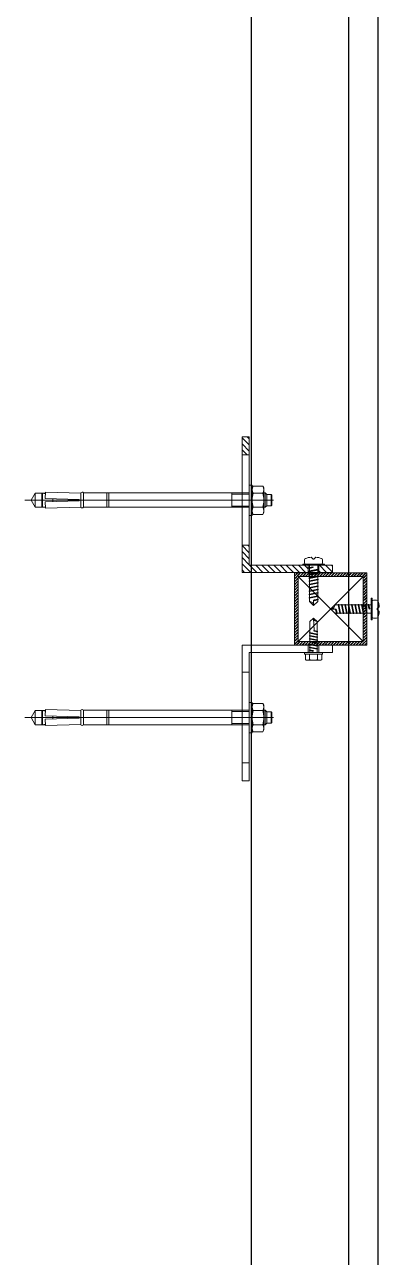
# Model space of a CAD drawing. Header units: millimetres. Extents: x 4688743 to 4806056, y -3017657 to -2960297.
# Drawn here: x 4752527 to 4752723, y -2972883 to -2972201 of the extents above; entities that cross this region are included whole.
import ezdxf

# ---------------------------------------------------------------- set-up
doc = ezdxf.new("R2010")
doc.units = ezdxf.units.MM
doc.header["$MEASUREMENT"] = 0
for name, color, linetype, lineweight in [('B-SECTIONS$0$_FAVETON-Autotaladrante N12 Filete 5.5 mm', 8, 'Continuous', 5), ('CLAYTONE-Pieza', 7, 'Continuous', 9), ('NEI-ALU-CROSS-SECTION', 150, 'Continuous', 5), ('NEI-G-BRACKET-IN PLAN', 115, 'Continuous', 5), ('NEI-G-RCC FASTENER', 253, 'Continuous', 5), ('TAPPING SCREW', 251, 'Continuous', 5)]:
    doc.layers.add(name, color=color, linetype=linetype, lineweight=lineweight)
doc.layers.add('MATEL CLADDING', color=145, linetype='Continuous')
doc.layers.add('wall', color=4, linetype='Continuous')

# ---------------------------------------------------------------- blocks, each defined once
blk = doc.blocks.new('ALU-CROSS-SECTION')
at = {"layer": 'NEI-ALU-CROSS-SECTION'}
h = blk.add_hatch(dxfattribs=at)
h.set_pattern_fill('ANSI33', color=8, scale=0.35, style=0)
h.set_pattern_definition([(45, (-14308.022, -80916.707), (-1.57154482, 1.57154482), []), (45, (-14306.4504, -80916.707), (-1.57154482, 1.57154482), [1.11125, -0.555625])])
h.paths.add_polyline_path([(20, 20), (-20, 20), (-20, -20), (20, -20)])
h.paths.add_polyline_path([(18, -18), (-18, -18), (-18, 18), (18, 18)], flags=16)
at = {"color": 8}
for p, q in [((-18, -18), (18, 18)), ((-18, 18), (18, -18))]:
    blk.add_line(p, q, dxfattribs=at)
for points in [[(-20, -20), (20, -20), (20, 20), (-20, 20)], [(-18, -18), (18, -18), (18, 18), (-18, 18)]]:
    blk.add_lwpolyline(points, close=True)
blk = doc.blocks.new('Autotaladrante N12 Filete 5.5 mm')
at = {"color": 250}
blk.add_lwpolyline([(0.4, -6), (0.1, -6, -0.414214), (0, -5.9), (0, 5.9, -0.414214), (0.1, 6), (0.4, 6, -0.414214), (0.5, 5.9), (0.5, -5.9, -0.414214)], format="xyb", close=True, dxfattribs=at)
at = {"layer": 'TAPPING SCREW'}
for p, q in [((-3.94, 1.25), (-2.75, 0.25)), ((-2.75, 0.25), (-2.75, -0.25)), ((0, 2.29), (1.85, 2.29)), ((1.62, 0), (2.08, 2.69)), ((2.31, 2.29), (3.68, 2.29)), ((4.14, 2.29), (5.51, 2.29)), ((5.98, 2.29), (7.35, 2.29)), ((7.81, 2.29), (9.18, 2.29)), ((9.64, 2.29), (11.01, 2.29)), ((10.56, -2.29), (11.48, 2.29)), ((11.25, 2.69), (11.48, 2.29)), ((11.48, 2.29), (12.85, 2.29)), ((13.31, 2.29), (14.68, 2.29)), ((14.23, -2.29), (15.14, 2.29)), ((14.55, 2.29), (20.7, 2.29)), ((14.91, 2.69), (15.14, 2.29)), ((15.14, 2.29), (16.51, 2.29)), ((16.98, 2.29), (18.35, 2.29)), ((17.66, -2.69), (18.58, 2.69)), ((20.7, 2.29), (22.8, 0)), ((-3.94, -1.25), (-2.75, -0.25)), ((0, -2.29), (2.76, -2.29)), ((3, -2.69), (3.23, -2.29)), ((4.83, -2.69), (5.06, -2.29)), ((6.66, -2.69), (6.89, -2.29)), ((8.5, -2.69), (8.73, -2.29)), ((10.33, -2.69), (10.56, -2.29)), ((10.56, -2.29), (11.93, -2.29)), ((12.39, -2.29), (13.76, -2.29)), ((13.64, -2.29), (20.7, -2.29)), ((14, -2.69), (14.23, -2.29)), ((14.23, -2.29), (15.6, -2.29)), ((16.06, -2.29), (17.43, -2.29)), ((17.89, -2.29), (19.26, -2.29)), ((19.95, 0), (22.8, 0)), ((20.7, -2.29), (22.8, 0))]:
    blk.add_line(p, q, dxfattribs=at)
for points in [[(-0.75, 5), (-2.47, 5)], [(0, 4.25), (0, -4.25)], [(4.6, -2.29), (3.23, -2.29), (4.14, 2.29), (3.91, 2.69), (3, -2.69), (2.76, -2.29), (3.68, 2.29), (3.91, 2.69)], [(6.43, -2.29), (5.06, -2.29), (5.98, 2.29), (5.75, 2.69), (4.83, -2.69), (4.6, -2.29), (5.51, 2.29), (5.75, 2.69)], [(8.26, -2.29), (6.89, -2.29), (7.81, 2.29), (7.58, 2.69), (6.66, -2.69), (6.43, -2.29), (7.35, 2.29), (7.58, 2.69)], [(10.1, -2.29), (8.73, -2.29), (9.64, 2.29), (9.41, 2.69), (8.5, -2.69), (8.26, -2.29), (9.18, 2.29), (9.41, 2.69)], [(13.08, 2.69), (13.31, 2.29), (12.39, -2.29), (12.16, -2.69), (11.93, -2.29), (12.85, 2.29), (13.08, 2.69), (12.16, -2.69)], [(15.83, -2.69), (16.06, -2.29), (16.98, 2.29), (16.75, 2.69), (15.83, -2.69), (15.6, -2.29), (16.51, 2.29), (16.75, 2.69)], [(-0.75, -5), (-2.47, -5)], [(19.95, 0), (19.72, -0.4), (19.26, -2.29), (19.5, -2.69), (19.95, 0), (20.19, -0.4), (19.73, -2.29), (19.5, -2.69)]]:
    blk.add_lwpolyline(points, dxfattribs=at)
for points in [[(2.31, 2.29), (1.85, 0.4), (1.62, 0), (1.39, 0.4), (1.85, 2.29), (2.08, 2.69)], [(10.33, -2.69), (10.1, -2.29), (11.01, 2.29), (11.25, 2.69)], [(13.76, -2.29), (14.68, 2.29), (14.91, 2.69), (14, -2.69)], [(17.89, -2.29), (17.66, -2.69), (17.43, -2.29), (18.35, 2.29), (18.58, 2.69), (18.81, 2.29)]]:
    blk.add_lwpolyline(points, close=True, dxfattribs=at)
for centre, radius, start, end in [((9.02, 0), 13, 159.51694, 174.54353), ((-2.46, 4.24), 0.756, 90.46961, 163.25484), ((-0.76, 4.24), 0.756, 0.46961, 89.53039), ((22.74, 2.05), 2.06, 173.37755, 271.62243), ((9.02, 0), 13, 185.45647, 200.48306), ((-2.46, -4.24), 0.756, 196.74516, 269.53039), ((-0.76, -4.24), 0.756, 270.46961, 359.53039)]:
    blk.add_arc(centre, radius, start, end, dxfattribs=at)
blk = doc.blocks.new('Fischer')
at = {"layer": 'NEI-G-RCC FASTENER', "linetype": 'Continuous'}
for p, q in [((-8, 6.8), (-7.39, 7.85)), ((-2.21, 7.85), (-7.39, 7.85)), ((-1.6, 6.8), (-2.21, 7.85)), ((-1.6, 8.4), (-1.6, 0)), ((-1.6, 8.4), (0, 8.4)), ((0, 8.4), (0, -8.4)), ((-12, 3.1), (-12.4, 2.7)), ((-12.4, 2.7), (-12.4, -2.82)), ((-12, 3.1), (-9.6, 3.1)), ((-12, -3.22), (-12, 3.1)), ((-9.6, 3.1), (-8.82, 3.94)), ((-9.6, 3.1), (-9.6, -3.22)), ((-8.82, 3.94), (-8, 3.94)), ((-8.82, -4.06), (-8.82, 3.94)), ((-8, 6.8), (-8, 0)), ((-8, -6.8), (-8, 0)), ((-2.21, 3.93), (-7.39, 3.93)), ((-1.6, -8.4), (-1.6, 0)), ((91.52, 3.94), (0, 3.94)), ((9.6, 3.94), (9.6, -4.06)), ((77.52, -4.06), (77.52, 3.94)), ((78.72, -4.06), (78.72, 3.94)), ((91.52, 3.94), (91.52, -4.06)), ((112.67, 4.45), (93.12, 3.89)), ((93.12, 3.92), (93.12, 3.46)), ((93.12, -3.46), (93.12, 3.46)), ((112.79, 0.93), (93.92, 0.4)), ((93.92, 0.4), (93.92, -0.4)), ((108.49, 0.78), (108.49, -0.78)), ((112.67, 4.45), (112.79, 0.93)), ((112.69, 3.92), (118.34, 3.92)), ((114.25, 3.92), (112.7, 3.62)), ((114.25, -3.92), (114.25, 3.92)), ((114.65, 3.44), (114.25, 3.92)), ((114.65, -3.44), (114.65, 3.44)), ((118.34, -3.92), (118.34, 3.92)), ((118.34, 3.92), (120.6, 0)), ((120.6, 0), (118.34, -3.92)), ((-12, -3.22), (-12.4, -2.82)), ((-9.6, -3.22), (-12, -3.22)), ((-9.6, -3.22), (-8.82, -4.06)), ((-8.82, -4.06), (-8, -4.06)), ((-8, -6.8), (-7.39, -7.85)), ((-2.21, -3.93), (-7.39, -3.93)), ((-1.6, -6.8), (-2.21, -7.85)), ((91.52, -4.06), (0, -4.06)), ((93.12, -3.92), (93.12, -3.46)), ((112.67, -4.45), (93.12, -3.89)), ((112.79, -0.93), (93.92, -0.4)), ((112.67, -4.45), (112.79, -0.93)), ((112.69, -3.92), (118.34, -3.92)), ((112.7, -3.62), (114.25, -3.92)), ((114.65, -3.44), (114.25, -3.92)), ((-2.21, -7.85), (-7.39, -7.85)), ((-1.6, -8.4), (0, -8.4))]:
    blk.add_line(p, q, dxfattribs=at)
at = {"layer": 'NEI-G-RCC FASTENER'}
for p, q in [((9.6, 3.29), (0, 3.29)), ((-13.33, 0), (124.1, 0)), ((9.6, -3.41), (0, -3.41))]:
    blk.add_line(p, q, dxfattribs=at)
at = {"layer": 'NEI-G-RCC FASTENER', "linetype": 'Continuous'}
for centre, radius, start, end in [((-4.53, 5.89), 3.47, 145.56154, 214.43847), ((-5.07, 5.89), 3.47, 325.56154, 34.43847), ((4.98, 0), 12.98, 162.38304, 197.61697), ((-14.58, 0), 12.98, 342.38303, 17.61698), ((92.28, 3.37), 0.948, 27.05796, 142.94074), ((-4.53, -5.89), 3.47, 145.56154, 214.43847), ((-5.07, -5.89), 3.47, 325.56154, 34.43847), ((92.28, -3.49), 0.948, 217.05925, 332.94203)]:
    blk.add_arc(centre, radius, start, end, dxfattribs=at)
blk = doc.blocks.new('B-SECTIONS$0$Autotaladrante N12 Filete 5.5 mm')
at = {"layer": 'B-SECTIONS$0$_FAVETON-Autotaladrante N12 Filete 5.5 mm'}
for p, q in [((-4.984375, -3.870117), (-4.984375, 3.870117)), ((-4.411376, 2.580078), (-1.03125, 2.580078)), ((0, 2.291992), (1.143555, 2.291992)), ((0.916504, 0), (1.375, 2.692383)), ((1.60669, 2.291992), (2.976807, 2.291992)), ((3.439942, 2.291992), (4.810059, 2.291992)), ((4.356446, -2.291992), (5.273194, 2.291992)), ((5.041749, 2.692383), (5.273194, 2.291992)), ((5.273194, 2.291992), (6.643555, 2.291992)), ((7.106446, 2.291992), (8.476807, 2.291992)), ((8.023194, -2.291992), (8.939698, 2.291992)), ((8.708252, 2.692383), (8.939698, 2.291992)), ((8.939698, 2.291992), (10.310059, 2.291992)), ((10.773194, 2.291992), (12.143311, 2.291992)), ((11.458252, -2.692383), (12.375, 2.692383)), ((12.606446, 2.291992), (19.670899, 2.291992)), ((13.981446, -0.401367), (21.770752, 0)), ((19.670899, 2.291992), (21.770752, 0)), ((19.670899, -2.291992), (21.770752, 0)), ((-4.411376, -2.580078), (-1.03125, -2.580078)), ((-1.03125, -5.160156), (-4.411376, -5.160156)), ((0, -2.291992), (2.060059, -2.291992)), ((2.291749, -2.692383), (2.523194, -2.291992)), ((4.125, -2.692383), (4.356446, -2.291992)), ((4.356446, -2.291992), (5.726807, -2.291992)), ((6.189942, -2.291992), (7.560059, -2.291992)), ((7.791504, -2.692383), (8.023194, -2.291992)), ((8.023194, -2.291992), (9.393311, -2.291992)), ((9.856446, -2.291992), (11.226807, -2.291992)), ((11.689942, -2.291992), (13.060059, -2.291992)), ((13.523194, -2.291992), (19.670899, -2.291992))]:
    blk.add_line(p, q, dxfattribs=at)
for points in [[(-1.03125, 5.160156), (-4.411376, 5.160156)], [(3.893555, -2.291992), (2.523194, -2.291992), (3.439942, 2.291992), (3.208252, 2.692383), (2.291749, -2.692383), (2.060059, -2.291992), (2.976807, 2.291992), (3.208252, 2.692383)], [(6.875, 2.692383), (7.106446, 2.291992), (6.189942, -2.291992), (5.958252, -2.692383), (5.726807, -2.291992), (6.643555, 2.291992), (6.875, 2.692383), (5.958252, -2.692383)], [(9.625, -2.692383), (9.856446, -2.291992), (10.773194, 2.291992), (10.541504, 2.692383), (9.625, -2.692383), (9.393311, -2.291992), (10.310059, 2.291992), (10.541504, 2.692383)], [(13.75, 0), (13.518555, -0.401367), (13.060059, -2.291992), (13.291749, -2.692383), (13.75, 0), (13.981446, -0.401367), (13.523194, -2.291992), (13.291749, -2.692383)]]:
    blk.add_lwpolyline(points, dxfattribs=at)
for points in [[(0, -5.729492), (0, 5.729492), (-1.03125, 5.729492), (-1.03125, -5.729492)], [(1.60669, 2.291992), (1.148194, 0.401367), (0.916504, 0), (0.685059, 0.401367), (1.143555, 2.291992), (1.375, 2.692383)], [(4.125, -2.692383), (3.893555, -2.291992), (4.810059, 2.291992), (5.041749, 2.692383)], [(7.560059, -2.291992), (8.476807, 2.291992), (8.708252, 2.692383), (7.791504, -2.692383)], [(11.689942, -2.291992), (11.458252, -2.692383), (11.226807, -2.291992), (12.143311, 2.291992), (12.375, 2.692383), (12.606446, 2.291992)]]:
    blk.add_lwpolyline(points, close=True, dxfattribs=at)
for centre, radius, start, end in [((1.111329, 0), 6.095833, 154.96034, 205.03966), ((-3.245605, 3.870117), 1.738802, 132.1065, 227.8935), ((21.712647, -2.054688), 2.055444, 88.377566, 186.622451), ((-3.245605, -3.870117), 1.738802, 132.1065, 227.8935)]:
    blk.add_arc(centre, radius, start, end, dxfattribs=at)

msp = doc.modelspace()

# ---------------------------------------------------------------- hatches: boundary and pattern name
at = {"layer": 'NEI-ALU-CROSS-SECTION'}
h = msp.add_hatch(dxfattribs=at)
h.set_pattern_fill('ANSI33', color=8, scale=0.35, style=0)
h.set_pattern_definition([(45, (222162.3434, -72868.969), (-1.5715448212, 1.5715448212), []), (45, (222163.915, -72868.969), (-1.5715448212, 1.5715448212), [1.11125, -0.555625])])
h.paths.add_polyline_path([(4752675.83, -2972544.45), (4752675.83, -2972504.45), (4752715.83, -2972504.45), (4752715.83, -2972544.45)])
h.paths.add_polyline_path([(4752713.83, -2972542.45), (4752713.83, -2972506.45), (4752677.83, -2972506.45), (4752677.83, -2972542.45)], flags=16)
at = {"layer": 'NEI-G-BRACKET-IN PLAN'}
h = msp.add_hatch(dxfattribs=at)
h.set_pattern_fill('ANSI31', color=8, scale=0.75, angle=90, style=0)
h.set_pattern_definition([(135, (4752636.8326, -2968971.1854), (-1.683798, -1.683798), [])])
h.paths.add_polyline_path([(4752646.83, -2972439.12), (4752646.83, -2972429.12), (4752650.83, -2972429.12), (4752650.83, -2972439.12)])
h = msp.add_hatch(dxfattribs=at)
h.set_pattern_fill('ANSI31', color=8, scale=0.75, angle=90, style=0)
h.set_pattern_definition([(135, (4752671.8326, -2968762.731), (-1.683798, -1.683798), [])])
h.paths.add_polyline_path([(4752646.83, -2972504.12), (4752646.83, -2972489.12), (4752650.83, -2972489.12), (4752650.83, -2972500.12), (4752681.33, -2972500.12), (4752681.33, -2972500.13), (4752683.33, -2972500.13), (4752683.33, -2972504.12)])
h = msp.add_hatch(dxfattribs=at)
h.set_pattern_fill('ANSI31', color=8, scale=0.75, angle=90, style=0)
h.set_pattern_definition([(135, (4752639.3331, -2968971.1854), (-1.683798, -1.683798), [])])
h.paths.add_polyline_path([(4752696.83, -2972500.12), (4752696.83, -2972504.12), (4752689.33, -2972504.12), (4752689.33, -2972500.12)])

# ---------------------------------------------------------------- linework, layer by layer
at = {"layer": 'B-SECTIONS$0$_FAVETON-Autotaladrante N12 Filete 5.5 mm'}
for p, q in [((4752684.33, -2972531.28, 129.88), (4752686.33, -2972529.45, 129.88)), ((4752686.68, -2972536.25, 129.88), (4752686.33, -2972529.45, 129.88)), ((4752688.33, -2972531.28, 129.88), (4752686.33, -2972529.45, 129.88)), ((4752684.33, -2972537.45, 129.88), (4752684.33, -2972531.28, 129.88)), ((4752688.33, -2972536.65, 129.88), (4752688.33, -2972531.28, 129.88)), ((4752688.68, -2972538.45, 129.88), (4752683.98, -2972537.65, 129.88)), ((4752683.98, -2972540.85, 129.88), (4752684.33, -2972540.65, 129.88)), ((4752684.33, -2972539.05, 129.88), (4752684.33, -2972537.85, 129.88)), ((4752684.33, -2972540.65, 129.88), (4752684.33, -2972539.45, 129.88)), ((4752688.33, -2972541.45, 129.88), (4752684.33, -2972540.65, 129.88)), ((4752684.33, -2972542.25, 129.88), (4752684.33, -2972541.05, 129.88)), ((4752684.33, -2972543.85, 129.88), (4752684.33, -2972542.65, 129.88)), ((4752688.33, -2972538.25, 129.88), (4752688.33, -2972537.05, 129.88)), ((4752688.33, -2972539.85, 129.88), (4752688.33, -2972538.65, 129.88)), ((4752688.33, -2972541.45, 129.88), (4752688.33, -2972540.25, 129.88)), ((4752688.68, -2972541.65, 129.88), (4752688.33, -2972541.45, 129.88)), ((4752688.33, -2972543.05, 129.88), (4752688.33, -2972541.85, 129.88)), ((4752688.33, -2972544.65, 129.88), (4752688.33, -2972543.45, 129.88)), ((4752683.98, -2972544.05, 129.88), (4752684.33, -2972543.85, 129.88)), ((4752686.33, -2972547.65, 129.88), (4752683.98, -2972547.25, 129.88)), ((4752684.08, -2972552.3, 129.88), (4752684.08, -2972549.35, 129.88)), ((4752688.33, -2972544.65, 129.88), (4752684.33, -2972543.85, 129.88)), ((4752684.33, -2972545.45, 129.88), (4752684.33, -2972544.25, 129.88)), ((4752684.33, -2972547.05, 129.88), (4752684.33, -2972545.85, 129.88)), ((4752684.33, -2972548.45, 129.88), (4752684.33, -2972547.45, 129.88)), ((4752688.68, -2972544.85, 129.88), (4752688.33, -2972544.65, 129.88)), ((4752688.68, -2972546.45, 129.88), (4752688.33, -2972546.25, 129.88)), ((4752688.33, -2972548.45, 129.88), (4752688.33, -2972546.65, 129.88)), ((4752688.59, -2972552.3, 129.88), (4752688.59, -2972549.35, 129.88)), ((4752690.84, -2972549.35, 129.88), (4752690.84, -2972552.3, 129.88)), ((4752689.71, -2972552.8, 129.88), (4752682.96, -2972552.8, 129.88))]:
    msp.add_line(p, q, dxfattribs=at)
at = {"layer": 'B-SECTIONS$0$_FAVETON-Autotaladrante N12 Filete 5.5 mm', "elevation": 129.88}
for points in [[(4752686.33, -2972536.45), (4752686.68, -2972536.65), (4752688.33, -2972537.05), (4752688.68, -2972536.85), (4752686.33, -2972536.45), (4752686.68, -2972536.25), (4752688.33, -2972536.65), (4752688.68, -2972536.85)], [(4752688.68, -2972540.05), (4752688.33, -2972539.85), (4752684.33, -2972539.05), (4752683.98, -2972539.25), (4752688.68, -2972540.05), (4752688.33, -2972540.25), (4752684.33, -2972539.45), (4752683.98, -2972539.25)], [(4752683.98, -2972542.45), (4752684.33, -2972542.25), (4752688.33, -2972543.05), (4752688.68, -2972543.25), (4752688.33, -2972543.45), (4752684.33, -2972542.65), (4752683.98, -2972542.45), (4752688.68, -2972543.25)], [(4752681.83, -2972549.35), (4752681.83, -2972552.3)], [(4752688.33, -2972545.05), (4752688.33, -2972546.25), (4752684.33, -2972545.45), (4752683.98, -2972545.65), (4752688.68, -2972546.45), (4752688.33, -2972546.65), (4752684.33, -2972545.85), (4752683.98, -2972545.65)]]:
    msp.add_lwpolyline(points, dxfattribs=at)
for points in [[(4752688.33, -2972538.25), (4752688.68, -2972538.45), (4752688.33, -2972538.65), (4752684.33, -2972537.85), (4752683.98, -2972537.65), (4752684.33, -2972537.45)], [(4752688.33, -2972541.85), (4752684.33, -2972541.05), (4752683.98, -2972540.85), (4752688.68, -2972541.65)], [(4752691.33, -2972548.45), (4752681.33, -2972548.45), (4752681.33, -2972549.35), (4752691.33, -2972549.35)], [(4752688.68, -2972544.85), (4752688.33, -2972545.05), (4752684.33, -2972544.25), (4752683.98, -2972544.05)], [(4752684.33, -2972547.05), (4752685.98, -2972547.45), (4752686.33, -2972547.65), (4752685.98, -2972547.85), (4752684.33, -2972547.45), (4752683.98, -2972547.25)]]:
    msp.add_lwpolyline(points, close=True, dxfattribs=at)
at = {"layer": 'B-SECTIONS$0$_FAVETON-Autotaladrante N12 Filete 5.5 mm'}
for centre, radius, start, end in [((4752688.12, -2972529.5, 129.88), 1.79, 178.40152, 276.6464), ((4752682.96, -2972551.28, 129.88), 1.52, 222.13045, 317.91745), ((4752686.33, -2972547.48, 129.88), 5.32, 244.98429, 295.06361), ((4752689.71, -2972551.28, 129.88), 1.52, 222.13045, 317.91745)]:
    msp.add_arc(centre, radius, start, end, dxfattribs=at)
at = {"layer": 'CLAYTONE-Pieza', "color": 250, "elevation": 129.88}
for points in [[(4752692.33, -2972500.02), (4752692.33, -2972499.72, 0.414214), (4752692.23, -2972499.62), (4752680.43, -2972499.62, 0.414214), (4752680.33, -2972499.72), (4752680.33, -2972500.02, 0.414214), (4752680.43, -2972500.12), (4752692.23, -2972500.12, 0.414214)], [(4752718.33, -2972530.45), (4752718.63, -2972530.45, 0.414214), (4752718.73, -2972530.35), (4752718.73, -2972518.55, 0.414214), (4752718.63, -2972518.45), (4752718.33, -2972518.45, 0.414214), (4752718.23, -2972518.55), (4752718.23, -2972530.35, 0.414214)]]:
    msp.add_lwpolyline(points, format="xyb", close=True, dxfattribs=at)
at = {"layer": 'MATEL CLADDING', "elevation": 0}
for points in [[(4752705.83, -2973389.64), (4752705.83, -2966811.47), (4752705.83, -2966811.47)], [(4752721.83, -2966811.47), (4752721.83, -2973389.64)]]:
    msp.add_lwpolyline(points, dxfattribs=at)
at = {"layer": 'NEI-ALU-CROSS-SECTION', "color": 8}
for p, q in [((4752713.83, -2972506.45, 129.88), (4752677.83, -2972542.45, 129.88)), ((4752677.83, -2972506.45, 129.88), (4752713.83, -2972542.45, 129.88))]:
    msp.add_line(p, q, dxfattribs=at)
at = {"layer": 'NEI-ALU-CROSS-SECTION', "elevation": 129.88}
for points in [[(4752715.83, -2972504.45), (4752715.83, -2972544.45), (4752675.83, -2972544.45), (4752675.83, -2972504.45)], [(4752713.83, -2972506.45), (4752713.83, -2972542.45), (4752677.83, -2972542.45), (4752677.83, -2972506.45)]]:
    msp.add_lwpolyline(points, close=True, dxfattribs=at)
at = {"layer": 'NEI-G-BRACKET-IN PLAN', "color": 8}
for p, q in [((4752646.83, -2972439.12, -1168.96), (4752650.83, -2972439.12, -1168.96)), ((4752646.83, -2972489.12, -1168.96), (4752650.83, -2972489.12, -1168.96)), ((4752683.33, -2972500.12, 129.88), (4752683.33, -2972504.12, 129.88)), ((4752689.33, -2972500.12, 129.88), (4752689.33, -2972504.12, 129.88)), ((4752683.33, -2972548.45, 129.88), (4752683.33, -2972544.45, 129.88)), ((4752689.33, -2972548.45, 129.88), (4752689.33, -2972544.45, 129.88)), ((4752646.83, -2972559.45, -1168.96), (4752650.83, -2972559.45, -1168.96)), ((4752646.83, -2972609.45, -1168.96), (4752650.83, -2972609.45, -1168.96))]:
    msp.add_line(p, q, dxfattribs=at)
at = {"layer": 'NEI-G-BRACKET-IN PLAN', "color": 8, "elevation": 129.88}
for points in [[(4752646.83, -2972429.12), (4752646.83, -2972504.12), (4752696.83, -2972504.12), (4752696.83, -2972500.12), (4752650.83, -2972500.12), (4752650.83, -2972429.12), (4752646.83, -2972429.12)], [(4752646.83, -2972619.45), (4752646.83, -2972544.45), (4752696.83, -2972544.45), (4752696.83, -2972548.45), (4752650.83, -2972548.45), (4752650.83, -2972619.45), (4752646.83, -2972619.45)]]:
    msp.add_lwpolyline(points, dxfattribs=at)
at = {"layer": 'NEI-G-RCC FASTENER', "linetype": 'Continuous'}
for p, q in [((4752530.23, -2972464.18, -1168.96), (4752532.49, -2972460.26, -1168.96)), ((4752538.14, -2972460.26, -1168.96), (4752532.49, -2972460.26, -1168.96)), ((4752532.49, -2972460.26, -1168.96), (4752532.49, -2972468.1, -1168.96)), ((4752536.18, -2972460.74, -1168.96), (4752536.58, -2972460.26, -1168.96)), ((4752536.18, -2972460.74, -1168.96), (4752536.18, -2972467.62, -1168.96)), ((4752536.58, -2972460.26, -1168.96), (4752536.58, -2972468.1, -1168.96)), ((4752538.13, -2972460.57, -1168.96), (4752536.58, -2972460.26, -1168.96)), ((4752538.16, -2972459.74, -1168.96), (4752538.04, -2972463.25, -1168.96)), ((4752538.16, -2972459.74, -1168.96), (4752557.71, -2972460.29, -1168.96)), ((4752557.71, -2972468.1, -1168.96), (4752557.71, -2972460.26, -1168.96)), ((4752559.31, -2972460.12, -1168.96), (4752650.83, -2972460.12, -1168.96)), ((4752559.31, -2972468.12, -1168.96), (4752559.31, -2972460.12, -1168.96)), ((4752572.11, -2972460.12, -1168.96), (4752572.11, -2972468.12, -1168.96)), ((4752573.31, -2972460.12, -1168.96), (4752573.31, -2972468.12, -1168.96)), ((4752641.23, -2972468.12, -1168.96), (4752641.23, -2972460.12, -1168.96)), ((4752650.83, -2972472.58, -1168.96), (4752650.83, -2972455.78, -1168.96)), ((4752652.43, -2972455.78, -1168.96), (4752650.83, -2972455.78, -1168.96)), ((4752652.43, -2972472.58, -1168.96), (4752652.43, -2972455.78, -1168.96)), ((4752652.43, -2972457.38, -1168.96), (4752653.04, -2972456.33, -1168.96)), ((4752653.04, -2972456.33, -1168.96), (4752658.22, -2972456.33, -1168.96)), ((4752653.04, -2972460.26, -1168.96), (4752658.22, -2972460.26, -1168.96)), ((4752658.83, -2972457.38, -1168.96), (4752658.22, -2972456.33, -1168.96)), ((4752658.83, -2972470.98, -1168.96), (4752658.83, -2972457.38, -1168.96)), ((4752659.65, -2972460.12, -1168.96), (4752658.83, -2972460.12, -1168.96)), ((4752659.65, -2972460.12, -1168.96), (4752659.65, -2972468.12, -1168.96)), ((4752660.43, -2972460.96, -1168.96), (4752659.65, -2972460.12, -1168.96)), ((4752660.43, -2972460.96, -1168.96), (4752662.83, -2972460.96, -1168.96)), ((4752660.43, -2972467.28, -1168.96), (4752660.43, -2972460.96, -1168.96)), ((4752662.83, -2972460.96, -1168.96), (4752662.83, -2972467.28, -1168.96)), ((4752662.83, -2972460.96, -1168.96), (4752663.23, -2972461.36, -1168.96)), ((4752663.23, -2972466.88, -1168.96), (4752663.23, -2972461.36, -1168.96)), ((4752532.49, -2972468.1, -1168.96), (4752530.23, -2972464.18, -1168.96)), ((4752538.14, -2972468.1, -1168.96), (4752532.49, -2972468.1, -1168.96)), ((4752536.18, -2972467.62, -1168.96), (4752536.58, -2972468.1, -1168.96)), ((4752536.58, -2972468.1, -1168.96), (4752538.13, -2972467.8, -1168.96)), ((4752538.04, -2972463.25, -1168.96), (4752556.91, -2972463.78, -1168.96)), ((4752538.04, -2972465.11, -1168.96), (4752556.91, -2972464.58, -1168.96)), ((4752538.16, -2972468.63, -1168.96), (4752538.04, -2972465.11, -1168.96)), ((4752538.16, -2972468.63, -1168.96), (4752557.71, -2972468.08, -1168.96)), ((4752542.34, -2972464.96, -1168.96), (4752542.34, -2972463.4, -1168.96)), ((4752556.91, -2972464.58, -1168.96), (4752556.91, -2972463.78, -1168.96)), ((4752559.31, -2972468.12, -1168.96), (4752650.83, -2972468.12, -1168.96)), ((4752653.04, -2972468.11, -1168.96), (4752658.22, -2972468.11, -1168.96)), ((4752659.65, -2972468.12, -1168.96), (4752658.83, -2972468.12, -1168.96)), ((4752660.43, -2972467.28, -1168.96), (4752659.65, -2972468.12, -1168.96)), ((4752662.83, -2972467.28, -1168.96), (4752660.43, -2972467.28, -1168.96)), ((4752662.83, -2972467.28, -1168.96), (4752663.23, -2972466.88, -1168.96)), ((4752652.43, -2972472.58, -1168.96), (4752650.83, -2972472.58, -1168.96)), ((4752652.43, -2972470.98, -1168.96), (4752653.04, -2972472.04, -1168.96)), ((4752653.04, -2972472.04, -1168.96), (4752658.22, -2972472.04, -1168.96)), ((4752658.83, -2972470.98, -1168.96), (4752658.22, -2972472.04, -1168.96)), ((4752650.83, -2972592.91, -1168.96), (4752650.83, -2972576.11, -1168.96)), ((4752652.43, -2972576.11, -1168.96), (4752650.83, -2972576.11, -1168.96)), ((4752652.43, -2972592.91, -1168.96), (4752652.43, -2972576.11, -1168.96)), ((4752652.43, -2972577.71, -1168.96), (4752653.04, -2972576.66, -1168.96)), ((4752653.04, -2972576.66, -1168.96), (4752658.22, -2972576.66, -1168.96)), ((4752658.83, -2972577.71, -1168.96), (4752658.22, -2972576.66, -1168.96)), ((4752658.83, -2972591.31, -1168.96), (4752658.83, -2972577.71, -1168.96)), ((4752530.23, -2972584.51, -1168.96), (4752532.49, -2972580.59, -1168.96)), ((4752532.49, -2972588.43, -1168.96), (4752530.23, -2972584.51, -1168.96)), ((4752538.14, -2972580.59, -1168.96), (4752532.49, -2972580.59, -1168.96)), ((4752532.49, -2972580.59, -1168.96), (4752532.49, -2972588.43, -1168.96)), ((4752536.18, -2972581.07, -1168.96), (4752536.58, -2972580.59, -1168.96)), ((4752536.18, -2972581.07, -1168.96), (4752536.18, -2972587.95, -1168.96)), ((4752536.58, -2972580.59, -1168.96), (4752536.58, -2972588.43, -1168.96)), ((4752538.13, -2972580.89, -1168.96), (4752536.58, -2972580.59, -1168.96)), ((4752538.16, -2972580.06, -1168.96), (4752538.04, -2972583.58, -1168.96)), ((4752538.04, -2972583.58, -1168.96), (4752556.91, -2972584.11, -1168.96)), ((4752538.16, -2972580.06, -1168.96), (4752557.71, -2972580.62, -1168.96)), ((4752542.34, -2972585.29, -1168.96), (4752542.34, -2972583.73, -1168.96)), ((4752556.91, -2972584.91, -1168.96), (4752556.91, -2972584.11, -1168.96)), ((4752557.71, -2972588.43, -1168.96), (4752557.71, -2972580.59, -1168.96)), ((4752559.31, -2972580.45, -1168.96), (4752650.83, -2972580.45, -1168.96)), ((4752559.31, -2972588.45, -1168.96), (4752559.31, -2972580.45, -1168.96)), ((4752572.11, -2972580.45, -1168.96), (4752572.11, -2972588.45, -1168.96)), ((4752573.31, -2972580.45, -1168.96), (4752573.31, -2972588.45, -1168.96)), ((4752641.23, -2972588.45, -1168.96), (4752641.23, -2972580.45, -1168.96)), ((4752653.04, -2972580.58, -1168.96), (4752658.22, -2972580.58, -1168.96)), ((4752659.65, -2972580.45, -1168.96), (4752658.83, -2972580.45, -1168.96)), ((4752659.65, -2972580.45, -1168.96), (4752659.65, -2972588.45, -1168.96)), ((4752660.43, -2972581.29, -1168.96), (4752659.65, -2972580.45, -1168.96)), ((4752660.43, -2972581.29, -1168.96), (4752662.83, -2972581.29, -1168.96)), ((4752660.43, -2972587.61, -1168.96), (4752660.43, -2972581.29, -1168.96)), ((4752662.83, -2972581.29, -1168.96), (4752662.83, -2972587.61, -1168.96)), ((4752662.83, -2972581.29, -1168.96), (4752663.23, -2972581.69, -1168.96)), ((4752663.23, -2972587.21, -1168.96), (4752663.23, -2972581.69, -1168.96)), ((4752538.14, -2972588.43, -1168.96), (4752532.49, -2972588.43, -1168.96)), ((4752536.18, -2972587.95, -1168.96), (4752536.58, -2972588.43, -1168.96)), ((4752536.58, -2972588.43, -1168.96), (4752538.13, -2972588.13, -1168.96)), ((4752538.04, -2972585.44, -1168.96), (4752556.91, -2972584.91, -1168.96)), ((4752538.16, -2972588.96, -1168.96), (4752538.04, -2972585.44, -1168.96)), ((4752538.16, -2972588.96, -1168.96), (4752557.71, -2972588.4, -1168.96)), ((4752559.31, -2972588.45, -1168.96), (4752650.83, -2972588.45, -1168.96)), ((4752652.43, -2972591.31, -1168.96), (4752653.04, -2972592.36, -1168.96)), ((4752653.04, -2972588.44, -1168.96), (4752658.22, -2972588.44, -1168.96)), ((4752658.83, -2972591.31, -1168.96), (4752658.22, -2972592.36, -1168.96)), ((4752659.65, -2972588.45, -1168.96), (4752658.83, -2972588.45, -1168.96)), ((4752660.43, -2972587.61, -1168.96), (4752659.65, -2972588.45, -1168.96)), ((4752662.83, -2972587.61, -1168.96), (4752660.43, -2972587.61, -1168.96)), ((4752662.83, -2972587.61, -1168.96), (4752663.23, -2972587.21, -1168.96)), ((4752652.43, -2972592.91, -1168.96), (4752650.83, -2972592.91, -1168.96)), ((4752653.04, -2972592.36, -1168.96), (4752658.22, -2972592.36, -1168.96))]:
    msp.add_line(p, q, dxfattribs=at)
at = {"layer": 'NEI-G-RCC FASTENER'}
for p, q in [((4752641.23, -2972460.77, -1168.96), (4752650.83, -2972460.77, -1168.96)), ((4752664.17, -2972464.18, -1168.96), (4752526.73, -2972464.18, -1168.96)), ((4752641.23, -2972467.47, -1168.96), (4752650.83, -2972467.47, -1168.96)), ((4752664.17, -2972584.51, -1168.96), (4752526.73, -2972584.51, -1168.96)), ((4752641.23, -2972581.1, -1168.96), (4752650.83, -2972581.1, -1168.96)), ((4752641.23, -2972587.8, -1168.96), (4752650.83, -2972587.8, -1168.96))]:
    msp.add_line(p, q, dxfattribs=at)
at = {"layer": 'NEI-G-RCC FASTENER', "linetype": 'Continuous'}
for centre, radius, start, end in [((4752558.55, -2972460.69, -1168.96), 0.948, 37.05925, 152.94203), ((4752655.9, -2972458.29, -1168.96), 3.47, 145.56154, 214.43847), ((4752665.41, -2972464.18, -1168.96), 12.98, 162.38303, 197.61698), ((4752655.36, -2972458.29, -1168.96), 3.47, 325.56154, 34.43847), ((4752645.86, -2972464.18, -1168.96), 12.98, 342.38304, 17.61697), ((4752558.55, -2972467.55, -1168.96), 0.948, 207.05796, 322.94074), ((4752655.9, -2972470.07, -1168.96), 3.47, 145.56154, 214.43847), ((4752655.36, -2972470.07, -1168.96), 3.47, 325.56154, 34.43847), ((4752655.9, -2972578.62, -1168.96), 3.47, 145.56154, 214.43847), ((4752655.36, -2972578.62, -1168.96), 3.47, 325.56154, 34.43847), ((4752558.55, -2972581.02, -1168.96), 0.948, 37.05925, 152.94203), ((4752665.41, -2972584.51, -1168.96), 12.98, 162.38303, 197.61698), ((4752645.86, -2972584.51, -1168.96), 12.98, 342.38304, 17.61697), ((4752558.55, -2972587.88, -1168.96), 0.948, 207.05796, 322.94074), ((4752655.9, -2972590.4, -1168.96), 3.47, 145.56154, 214.43847), ((4752655.36, -2972590.4, -1168.96), 3.47, 325.56154, 34.43847)]:
    msp.add_arc(centre, radius, start, end, dxfattribs=at)
at = {"layer": 'TAPPING SCREW'}
for p, q in [((4752685.08, -2972495.69, 129.88), (4752686.08, -2972496.88, 129.88)), ((4752687.59, -2972495.69, 129.88), (4752686.58, -2972496.88, 129.88)), ((4752686.33, -2972501.24, 129.88), (4752683.64, -2972501.7, 129.88)), ((4752684.04, -2972499.62, 129.88), (4752684.04, -2972501.47, 129.88)), ((4752684.04, -2972501.93, 129.88), (4752684.04, -2972503.3, 129.88)), ((4752686.08, -2972496.88, 129.88), (4752686.58, -2972496.88, 129.88)), ((4752688.63, -2972499.62, 129.88), (4752688.63, -2972502.39, 129.88)), ((4752689.03, -2972502.62, 129.88), (4752688.63, -2972502.85, 129.88)), ((4752684.04, -2972503.77, 129.88), (4752684.04, -2972505.14, 129.88)), ((4752684.04, -2972505.6, 129.88), (4752684.04, -2972506.97, 129.88)), ((4752684.04, -2972507.43, 129.88), (4752684.04, -2972508.8, 129.88)), ((4752684.04, -2972509.27, 129.88), (4752684.04, -2972510.64, 129.88)), ((4752689.03, -2972504.45, 129.88), (4752688.63, -2972504.68, 129.88)), ((4752689.03, -2972506.29, 129.88), (4752688.63, -2972506.52, 129.88)), ((4752689.03, -2972508.12, 129.88), (4752688.63, -2972508.35, 129.88)), ((4752683.64, -2972510.87, 129.88), (4752684.04, -2972511.1, 129.88)), ((4752683.64, -2972514.54, 129.88), (4752684.04, -2972514.77, 129.88)), ((4752688.63, -2972510.18, 129.88), (4752684.04, -2972511.1, 129.88)), ((4752684.04, -2972511.1, 129.88), (4752684.04, -2972512.47, 129.88)), ((4752684.04, -2972512.93, 129.88), (4752684.04, -2972520.33, 129.88)), ((4752688.63, -2972513.85, 129.88), (4752684.04, -2972514.77, 129.88)), ((4752689.03, -2972509.95, 129.88), (4752688.63, -2972510.18, 129.88)), ((4752688.63, -2972510.18, 129.88), (4752688.63, -2972511.55, 129.88)), ((4752688.63, -2972512.02, 129.88), (4752688.63, -2972520.33, 129.88)), ((4752689.03, -2972513.62, 129.88), (4752688.63, -2972513.85, 129.88)), ((4752689.03, -2972517.29, 129.88), (4752683.64, -2972518.2, 129.88)), ((4752684.04, -2972520.33, 129.88), (4752686.33, -2972522.43, 129.88)), ((4752686.33, -2972519.58, 129.88), (4752686.33, -2972522.43, 129.88)), ((4752688.63, -2972520.33, 129.88), (4752686.33, -2972522.43, 129.88)), ((4752698.03, -2972522.16, 129.88), (4752695.93, -2972524.45, 129.88)), ((4752705.42, -2972522.16, 129.88), (4752698.03, -2972522.16, 129.88)), ((4752701.07, -2972527.14, 129.88), (4752700.15, -2972521.76, 129.88)), ((4752703.82, -2972521.76, 129.88), (4752703.58, -2972522.16, 129.88)), ((4752704.5, -2972526.74, 129.88), (4752703.58, -2972522.16, 129.88)), ((4752707.25, -2972522.16, 129.88), (4752705.88, -2972522.16, 129.88)), ((4752707.48, -2972521.76, 129.88), (4752707.25, -2972522.16, 129.88)), ((4752708.17, -2972526.74, 129.88), (4752707.25, -2972522.16, 129.88)), ((4752709.08, -2972522.16, 129.88), (4752707.71, -2972522.16, 129.88)), ((4752710.92, -2972522.16, 129.88), (4752709.55, -2972522.16, 129.88)), ((4752712.75, -2972522.16, 129.88), (4752711.38, -2972522.16, 129.88)), ((4752714.58, -2972522.16, 129.88), (4752713.21, -2972522.16, 129.88)), ((4752716.42, -2972522.16, 129.88), (4752715.05, -2972522.16, 129.88)), ((4752717.11, -2972524.45, 129.88), (4752716.65, -2972521.76, 129.88)), ((4752718.73, -2972522.16, 129.88), (4752716.88, -2972522.16, 129.88)), ((4752722.66, -2972523.2, 129.88), (4752721.47, -2972524.2, 129.88)), ((4752698.03, -2972526.74, 129.88), (4752695.93, -2972524.45, 129.88)), ((4752698.77, -2972524.45, 129.88), (4752695.93, -2972524.45, 129.88)), ((4752706.33, -2972526.74, 129.88), (4752698.03, -2972526.74, 129.88)), ((4752704.73, -2972527.14, 129.88), (4752704.5, -2972526.74, 129.88)), ((4752708.17, -2972526.74, 129.88), (4752706.8, -2972526.74, 129.88)), ((4752708.4, -2972527.14, 129.88), (4752708.17, -2972526.74, 129.88)), ((4752710.23, -2972527.14, 129.88), (4752710, -2972526.74, 129.88)), ((4752712.07, -2972527.14, 129.88), (4752711.83, -2972526.74, 129.88)), ((4752713.9, -2972527.14, 129.88), (4752713.67, -2972526.74, 129.88)), ((4752715.73, -2972527.14, 129.88), (4752715.5, -2972526.74, 129.88)), ((4752718.73, -2972526.74, 129.88), (4752715.96, -2972526.74, 129.88)), ((4752721.47, -2972524.2, 129.88), (4752721.47, -2972524.7, 129.88)), ((4752722.66, -2972525.7, 129.88), (4752721.47, -2972524.7, 129.88))]:
    msp.add_line(p, q, dxfattribs=at)
at = {"layer": 'TAPPING SCREW', "elevation": 129.88}
for points in [[(4752681.33, -2972498.87), (4752681.33, -2972497.16)], [(4752682.08, -2972499.62), (4752690.58, -2972499.62)], [(4752688.63, -2972504.22), (4752688.63, -2972502.85), (4752684.04, -2972503.77), (4752683.64, -2972503.54), (4752689.03, -2972502.62), (4752688.63, -2972502.39), (4752684.04, -2972503.3), (4752683.64, -2972503.54)], [(4752691.33, -2972498.87), (4752691.33, -2972497.16)], [(4752688.63, -2972506.05), (4752688.63, -2972504.68), (4752684.04, -2972505.6), (4752683.64, -2972505.37), (4752689.03, -2972504.45), (4752688.63, -2972504.22), (4752684.04, -2972505.14), (4752683.64, -2972505.37)], [(4752688.63, -2972507.89), (4752688.63, -2972506.52), (4752684.04, -2972507.43), (4752683.64, -2972507.2), (4752689.03, -2972506.29), (4752688.63, -2972506.05), (4752684.04, -2972506.97), (4752683.64, -2972507.2)], [(4752688.63, -2972509.72), (4752688.63, -2972508.35), (4752684.04, -2972509.27), (4752683.64, -2972509.04), (4752689.03, -2972508.12), (4752688.63, -2972507.89), (4752684.04, -2972508.8), (4752683.64, -2972509.04)], [(4752683.64, -2972512.7), (4752684.04, -2972512.93), (4752688.63, -2972512.02), (4752689.03, -2972511.79), (4752688.63, -2972511.55), (4752684.04, -2972512.47), (4752683.64, -2972512.7), (4752689.03, -2972511.79)], [(4752689.03, -2972515.45), (4752688.63, -2972515.68), (4752684.04, -2972516.6), (4752683.64, -2972516.37), (4752689.03, -2972515.45), (4752688.63, -2972515.22), (4752684.04, -2972516.14), (4752683.64, -2972516.37)], [(4752686.33, -2972519.58), (4752686.73, -2972519.35), (4752688.63, -2972518.89), (4752689.03, -2972519.12), (4752686.33, -2972519.58), (4752686.73, -2972519.81), (4752688.63, -2972519.35), (4752689.03, -2972519.12)], [(4752702.9, -2972527.14), (4752702.67, -2972526.74), (4752701.75, -2972522.16), (4752701.98, -2972521.76), (4752702.9, -2972527.14), (4752703.13, -2972526.74), (4752702.21, -2972522.16), (4752701.98, -2972521.76)], [(4752705.65, -2972521.76), (4752705.42, -2972522.16), (4752706.33, -2972526.74), (4752706.57, -2972527.14), (4752706.8, -2972526.74), (4752705.88, -2972522.16), (4752705.65, -2972521.76), (4752706.57, -2972527.14)], [(4752708.63, -2972526.74), (4752710, -2972526.74), (4752709.08, -2972522.16), (4752709.32, -2972521.76), (4752710.23, -2972527.14), (4752710.46, -2972526.74), (4752709.55, -2972522.16), (4752709.32, -2972521.76)], [(4752710.46, -2972526.74), (4752711.83, -2972526.74), (4752710.92, -2972522.16), (4752711.15, -2972521.76), (4752712.07, -2972527.14), (4752712.3, -2972526.74), (4752711.38, -2972522.16), (4752711.15, -2972521.76)], [(4752712.3, -2972526.74), (4752713.67, -2972526.74), (4752712.75, -2972522.16), (4752712.98, -2972521.76), (4752713.9, -2972527.14), (4752714.13, -2972526.74), (4752713.21, -2972522.16), (4752712.98, -2972521.76)], [(4752714.13, -2972526.74), (4752715.5, -2972526.74), (4752714.58, -2972522.16), (4752714.82, -2972521.76), (4752715.73, -2972527.14), (4752715.96, -2972526.74), (4752715.05, -2972522.16), (4752714.82, -2972521.76)], [(4752718.73, -2972520.2), (4752718.73, -2972528.7)], [(4752719.48, -2972519.45), (4752721.2, -2972519.45)], [(4752698.77, -2972524.45), (4752699.01, -2972524.85), (4752699.46, -2972526.74), (4752699.23, -2972527.14), (4752698.77, -2972524.45), (4752698.54, -2972524.85), (4752699, -2972526.74), (4752699.23, -2972527.14)], [(4752719.48, -2972529.45), (4752721.2, -2972529.45)]]:
    msp.add_lwpolyline(points, dxfattribs=at)
for points in [[(4752684.04, -2972501.93), (4752685.93, -2972501.48), (4752686.33, -2972501.24), (4752685.93, -2972501.01), (4752684.04, -2972501.47), (4752683.64, -2972501.7)], [(4752689.03, -2972509.95), (4752688.63, -2972509.72), (4752684.04, -2972510.64), (4752683.64, -2972510.87)], [(4752688.63, -2972513.39), (4752684.04, -2972514.3), (4752683.64, -2972514.54), (4752689.03, -2972513.62)], [(4752688.63, -2972517.52), (4752689.03, -2972517.29), (4752688.63, -2972517.05), (4752684.04, -2972517.97), (4752683.64, -2972518.2), (4752684.04, -2972518.43)], [(4752700.83, -2972526.74), (4752701.07, -2972527.14), (4752701.3, -2972526.74), (4752700.38, -2972522.16), (4752700.15, -2972521.76), (4752699.92, -2972522.16)], [(4752704.96, -2972526.74), (4752704.05, -2972522.16), (4752703.82, -2972521.76), (4752704.73, -2972527.14)], [(4752708.4, -2972527.14), (4752708.63, -2972526.74), (4752707.71, -2972522.16), (4752707.48, -2972521.76)], [(4752716.42, -2972522.16), (4752716.88, -2972524.05), (4752717.11, -2972524.45), (4752717.34, -2972524.05), (4752716.88, -2972522.16), (4752716.65, -2972521.76)]]:
    msp.add_lwpolyline(points, close=True, dxfattribs=at)
at = {"layer": 'TAPPING SCREW'}
for centre, radius, start, end in [((4752686.33, -2972508.65, 129.88), 13, 95.45647, 110.48306), ((4752686.33, -2972508.65, 129.88), 13, 69.51694, 84.54353), ((4752682.09, -2972497.16, 129.88), 0.756, 106.74516, 179.53039), ((4752682.09, -2972498.87, 129.88), 0.756, 180.46961, 269.53039), ((4752690.58, -2972498.87, 129.88), 0.756, 270.46961, 359.53039), ((4752690.58, -2972497.16, 129.88), 0.756, 0.46961, 73.25484), ((4752684.28, -2972522.37, 129.88), 2.06, 358.37757, 96.62245), ((4752695.98, -2972522.39, 129.88), 2.06, 268.37757, 6.62245), ((4752719.48, -2972520.21, 129.88), 0.756, 90.46961, 179.53039), ((4752721.19, -2972520.21, 129.88), 0.756, 16.74516, 89.53039), ((4752709.7, -2972524.45, 129.88), 13, 5.45647, 20.48306), ((4752719.48, -2972528.69, 129.88), 0.756, 180.46961, 269.53039), ((4752721.19, -2972528.69, 129.88), 0.756, 270.46961, 343.25484), ((4752709.7, -2972524.45, 129.88), 13, 339.51694, 354.54353)]:
    msp.add_arc(centre, radius, start, end, dxfattribs=at)
at = {"layer": 'wall'}
msp.add_line((4752652.01, -2973564.64, 0), (4752651.74, -2965763.96, 0), dxfattribs=at)

# ---------------------------------------------------------------- block references
at = {"layer": 'CLAYTONE-Pieza', "xscale": -1, "rotation": 90}
msp.add_blockref('Autotaladrante N12 Filete 5.5 mm', (4752686.33, -2972499.62, 129.88), dxfattribs=at)
at = {"layer": 'CLAYTONE-Pieza', "color": 8, "xscale": -1}
msp.add_blockref('Autotaladrante N12 Filete 5.5 mm', (4752718.73, -2972524.45, 129.88), dxfattribs=at)
at = {"layer": 'NEI-ALU-CROSS-SECTION', "color": 8, "xscale": -1, "rotation": 90}
msp.add_blockref('ALU-CROSS-SECTION', (4752695.83, -2972524.45, 129.88), dxfattribs=at)
at = {"layer": 'NEI-G-BRACKET-IN PLAN', "color": 8, "extrusion": (0, 0, -1), "xscale": -0.8726777181651566, "yscale": 0.8726777181651566, "zscale": -0.8726777181651566, "rotation": 269.9760494937307}
msp.add_blockref('B-SECTIONS$0$Autotaladrante N12 Filete 5.5 mm', (-4752686.33, -2972548.45, -129.88), dxfattribs=at)
at = {"layer": 'NEI-G-RCC FASTENER', "extrusion": (0, 0, -1), "xscale": -1, "zscale": -1, "rotation": 180}
for p in [(-4752650.83, -2972464.18, 1168.96), (-4752650.83, -2972584.51, 1168.96)]:
    msp.add_blockref('Fischer', p, dxfattribs=at)

doc.saveas('drawing.dxf')
